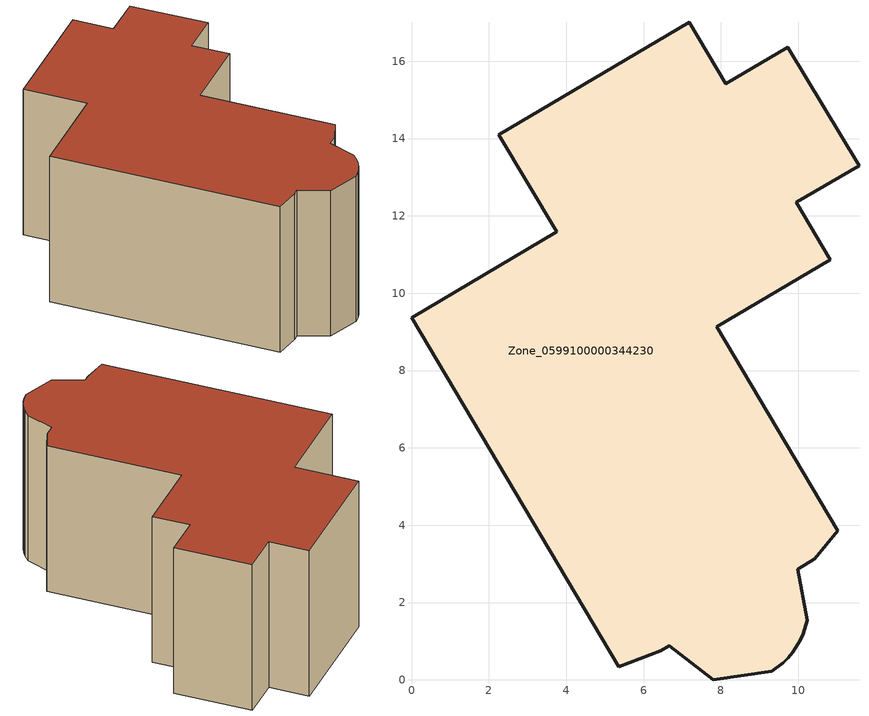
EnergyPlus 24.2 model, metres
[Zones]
Zone_0599100000344230
 floor ground (C_G): 6.44,0.75 5.36,0.34 0,9.37 3.75,11.59 2.26,14.1 7.18,17.01 8.12,15.41 9.73,16.36 11.57,13.3 9.95,12.35 10.83,10.87 7.89,9.13 11.02,3.85 10.43,3.13 9.98,2.86 10.23,1.54 10.12,1.19 10.05,1.03 9.85,0.72 9.74,0.58 9.61,0.44 9.32,0.22 7.8,0 6.67,0.89 z0
 wall outside (C_F): 7.8,0 9.32,0.22 9.61,0.44 9.74,0.58 9.85,0.72 10.05,1.03 10.12,1.19 10.23,1.54 9.98,2.86 10.43,3.13 11.02,3.85 7.89,9.13 10.83,10.87 9.95,12.35 11.57,13.3 9.73,16.36 8.12,15.41 7.18,17.01 2.26,14.1 3.75,11.59 0,9.37 5.36,0.34 6.44,0.75 6.67,0.89 7.8,0 z0:7.4
 roof outside (C_R): 5.36,0.34 6.44,0.75 6.67,0.89 7.8,0 9.32,0.22 9.61,0.44 9.74,0.58 9.85,0.72 10.05,1.03 10.12,1.19 10.23,1.54 9.98,2.86 10.43,3.13 11.02,3.85 7.89,9.13 10.83,10.87 9.95,12.35 11.57,13.3 9.73,16.36 8.12,15.41 7.18,17.01 2.26,14.1 3.75,11.59 0,9.37 z7.4
[BUILDING]
Pand.0599100000344230: North Axis=0; Terrain=City; Loads Convergence Tolerance Value=0.04; Temperature Convergence Tolerance Value=0.4; Solar Distribution=FullExterior; Maximum Number of Warmup Days=25; Minimum Number of Warmup Days=1
[Site:Location]
Rotterdam.The.Hague.AP_ZH_NLD Design_Conditions: Latitude=51.96; Longitude=4.45; Time Zone=1; Elevation=-4.5
[SITE:GROUNDTEMPERATURE:BUILDINGSURFACE]
18, 18, 18, 18, 18, 18, 18, 18, 18, 18, 18, 18
[MATERIAL] Thermal Absorptance=0.9; Solar Absorptance=0.7; Visible Absorptance=0.7
Name | Roughness | Thickness | Conductivity | Density | Specific Heat
G.D.1992-2005 | MediumSmooth | 0.15 | 0.06 | 540 | 1210
F.D.1992-2005 | Rough | 0.3 | 0.12 | 1920 | 840
R.D.1992-2005 | MediumRough | 0.2 | 0.08 | 1500 | 1000
[CONSTRUCTION]
C_G: G.D.1992-2005
C_F: F.D.1992-2005
C_R: R.D.1992-2005
[ZONE]
Zone_0599100000344230: Type=1; Multiplier=1; Ceiling Height=Autocalculate; Volume=Autocalculate; Floor Area=autocalculate; Part of Total Floor Area=Yes
[ZONEINFILTRATION:DESIGNFLOWRATE]
Infil_Zone_0599100000344230: Zone or ZoneList or Space or SpaceList=Zone_0599100000344230; Schedule=AlwaysOn; Design Flow Rate Calculation Method=Flow/Area; Flow Rate per Floor Area=0.0021; Constant Term Coefficient=1; Temperature Term Coefficient=0; Velocity Term Coefficient=0; Velocity Squared Term Coefficient=0
[HVACTEMPLATE:ZONE:IDEALLOADSAIRSYSTEM]
Zone_0599100000344230: Maximum Heating Supply Air Temperature=50; Minimum Cooling Supply Air Temperature=13; Maximum Heating Supply Air Humidity Ratio=0.0156; Minimum Cooling Supply Air Humidity Ratio=0.0077; Heating Limit=NoLimit; Cooling Limit=NoLimit; Dehumidification Control Type=ConstantSensibleHeatRatio; Cooling Sensible Heat Ratio=0.7; Dehumidification Setpoint=60; Humidification Control Type=None; Humidification Setpoint=30; Outdoor Air Method=None; Outdoor Air Flow Rate per Person=0.00944; Outdoor Air Flow Rate per Zone Floor Area=0; Outdoor Air Flow Rate per Zone=0; Demand Controlled Ventilation Type=None; Outdoor Air Economizer Type=NoEconomizer; Heat Recovery Type=None; Sensible Heat Recovery Effectiveness=0.7; Latent Heat Recovery Effectiveness=0.65
[ZONECONTROL:THERMOSTAT]
ThermostatControl_Zone_0599100000344230: Zone or ZoneList=Zone_0599100000344230; Control Type Schedule=DualSetpointControlType; Control 1=Thermostat_Zone_0599100000344230; Temperature Difference Between Cutout And Setpoint=0
[THERMOSTATSETPOINT:DUALSETPOINT]
Thermostat_Zone_0599100000344230: Heating Setpoint Temperature Schedule=HeatingSetpoint_Zone_0599100000344230; Cooling Setpoint Temperature Schedule=CoolingSetpoint_Zone_0599100000344230
[SCHEDULE:COMPACT]
HeatingSetpoint_Zone_0599100000344230: Through: 12/31, For: AllDays, Until: 24:00, 21
CoolingSetpoint_Zone_0599100000344230: Through: 12/31, For: AllDays, Until: 24:00, 24
DualSetpointControlType: Through: 12/31, For: AllDays, Until: 24:00, 4
AlwaysOn: Through: 12/31, For: AllDays, Until: 24:00, 1
